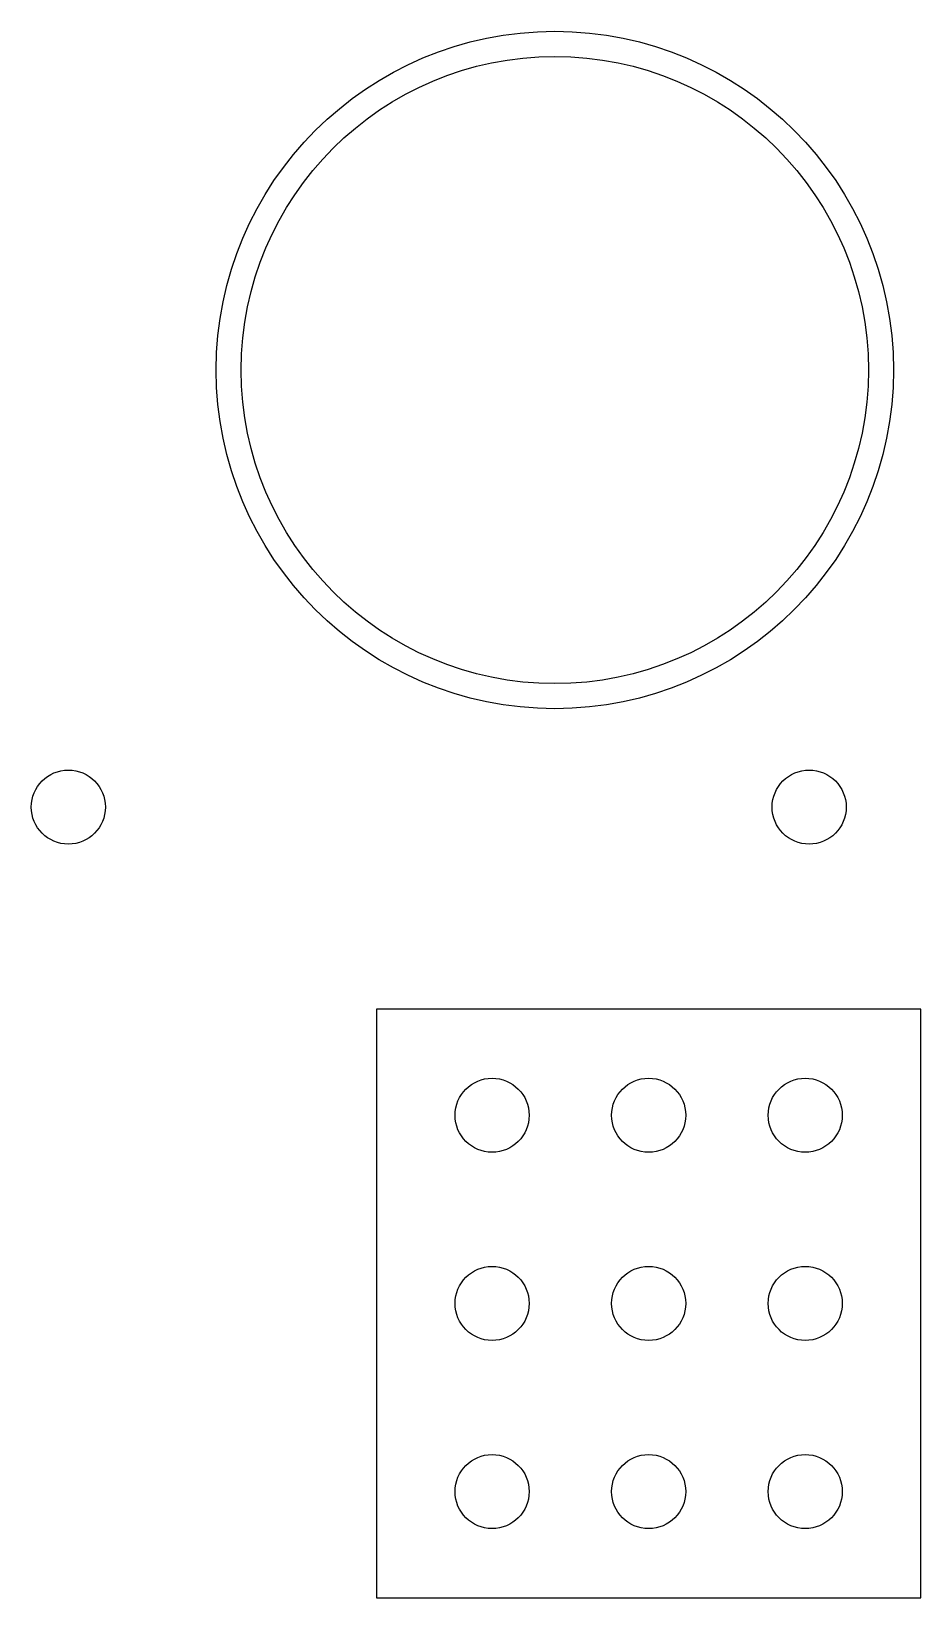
# Model space of a CAD drawing. Extents: x -55.5 to -0.4, y 0.4 to 22.7.
# Drawn here: x -55.46 to -51.86, y 15.35 to 21.69 of the extents above; entities that cross this region are included whole.
import ezdxf

# ---------------------------------------------------------------- set-up
doc = ezdxf.new("R2010")
doc.units = 0
doc.layers.get('0').update_dxf_attribs({"linetype": 'CONTINUOUS'})
for name, color, linetype in [('PADHOLELAYER', 156, 'CONTINUOUS'), ('TOPSOLDER', 216, 'CONTINUOUS'), ('VIAHOLELAYER', 16, 'CONTINUOUS')]:
    doc.layers.add(name, color=color, linetype=linetype)

# ---------------------------------------------------------------- blocks, each defined once
blk = doc.blocks.new('USB4110_GF_A_28')
at = {"layer": 'TOPSOLDER'}
for p, q in [((-6.3016, -2.3284), (-6.3016, -4.5316)), ((-3.9184, -2.3284), (-6.3016, -2.3284)), ((-3.9184, -4.5316), (-3.9184, -2.3284)), ((-6.3016, -4.5316), (-3.9184, -4.5316))]:
    blk.add_line(p, q, dxfattribs=at)

msp = doc.modelspace()

# ---------------------------------------------------------------- linework, layer by layer
at = {"layer": 'PADHOLELAYER'}
msp.add_circle((-53.34, 20.32), 1.27, dxfattribs=at)
at = {"layer": 'TOPSOLDER'}
msp.add_circle((-53.34, 20.32), 1.3716, dxfattribs=at)
at = {"layer": 'VIAHOLELAYER'}
for centre in [(-55.31, 18.55), (-52.31, 18.55), (-53.594, 17.302), (-52.96, 17.302), (-52.326, 17.302), (-53.594, 16.54), (-52.96, 16.54), (-52.326, 16.54), (-53.594, 15.778), (-52.96, 15.778), (-52.326, 15.778)]:
    msp.add_circle(centre, 0.15, dxfattribs=at)

# ---------------------------------------------------------------- block references
at = {"rotation": 270}
msp.add_blockref('USB4110_GF_A_28', (-49.53, 11.43), dxfattribs=at)

doc.saveas('drawing.dxf')
